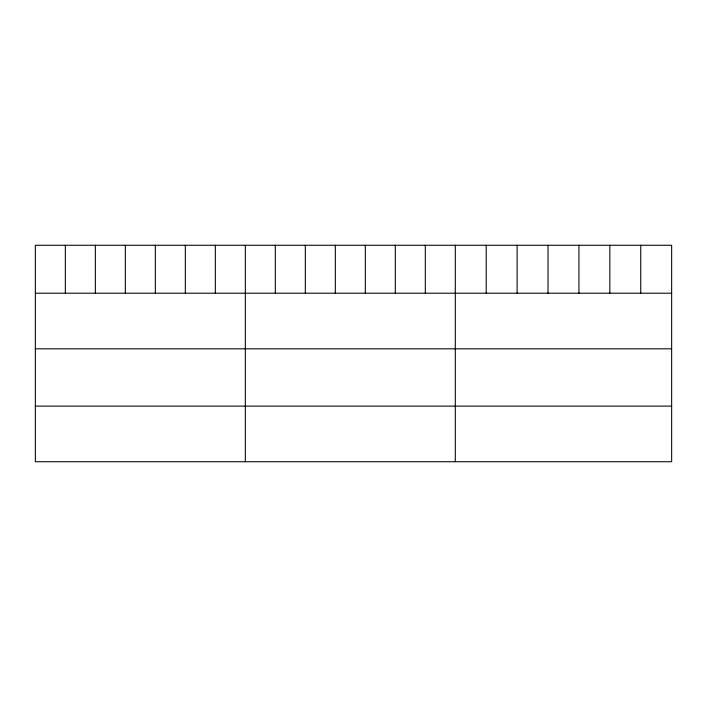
<?xml version="1.0" encoding="UTF-8"?>
<svg xmlns="http://www.w3.org/2000/svg" width="707" height="707" viewBox="0 0 707 707"><rect width="100%" height="100%" fill="white"/><g stroke="black" fill="none" stroke-linecap="round" stroke-linejoin="round"><path stroke-width="1.06" d="M671.65 293.211L671.65 461.733L35.35 461.733L35.35 245.267L671.65 245.267L671.65 293.211L35.35 293.211M35.35 348.825L671.65 348.825M35.35 406.118L671.65 406.118M640.745 245.267L640.745 293.211M609.841 245.267L609.841 293.211M578.936 245.267L578.936 293.211M548.022 245.267L548.022 293.211M517.117 245.267L517.117 293.211M486.213 245.267L486.213 293.211M455.308 245.267L455.308 461.733M425.314 245.267L425.314 293.211M395.31 245.267L395.31 293.211M365.316 245.267L365.316 293.211M335.321 245.267L335.321 293.211M305.327 245.267L305.327 293.211M275.323 245.267L275.323 293.211M245.329 245.267L245.329 461.733M215.335 245.267L215.335 293.211M185.331 245.267L185.331 293.211M155.337 245.267L155.337 293.211M125.342 245.267L125.342 293.211M95.348 245.267L95.348 293.211M65.344 245.267L65.344 293.211"/></g></svg>
